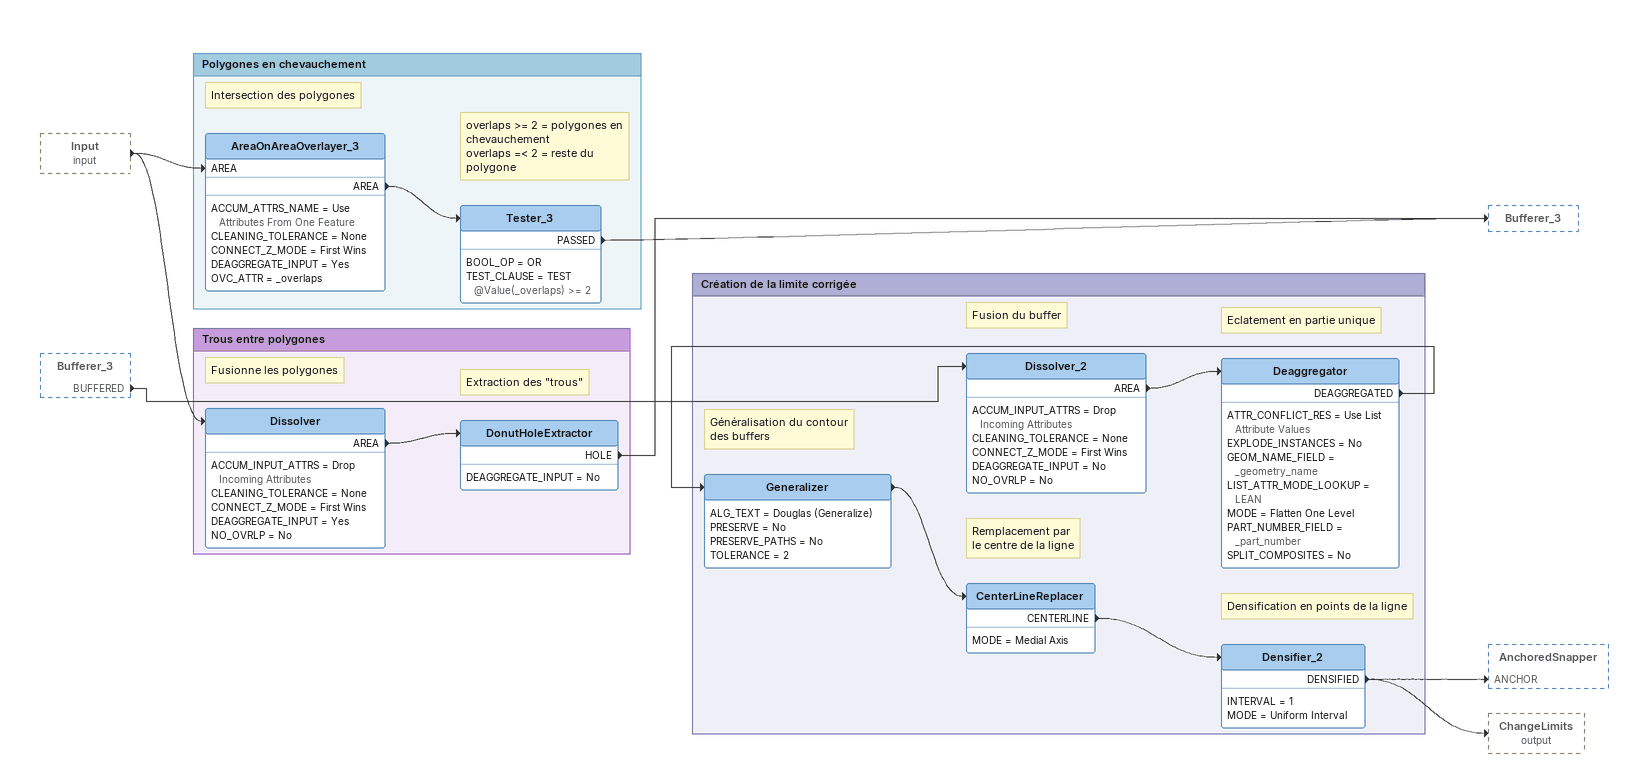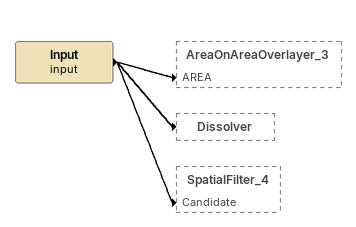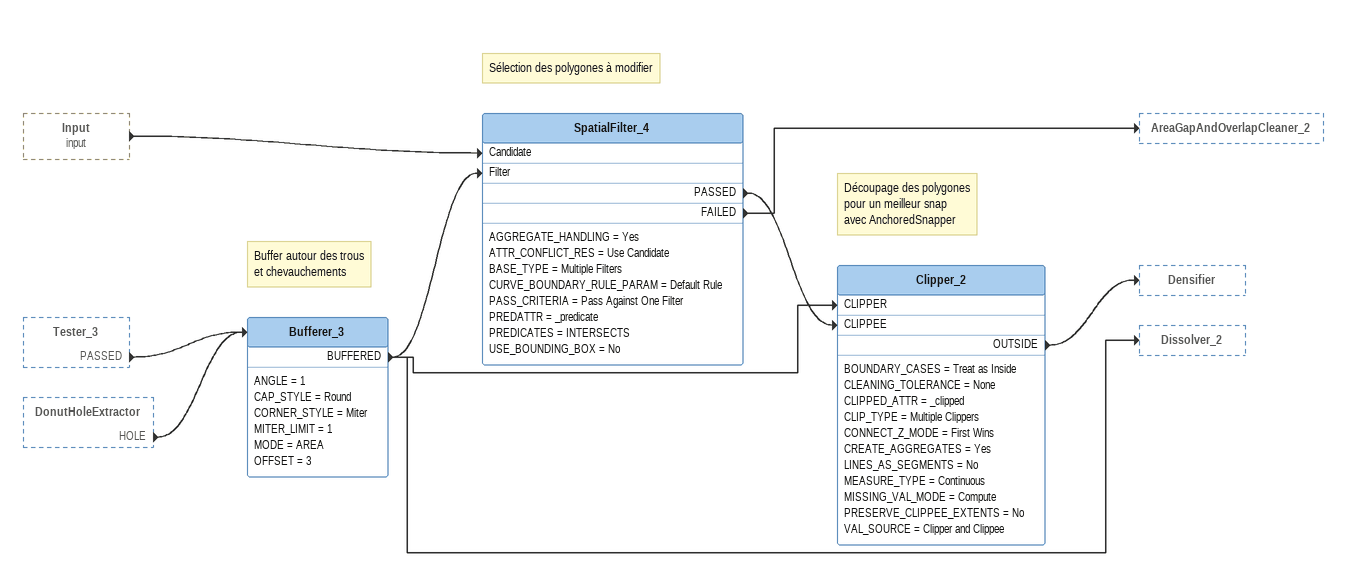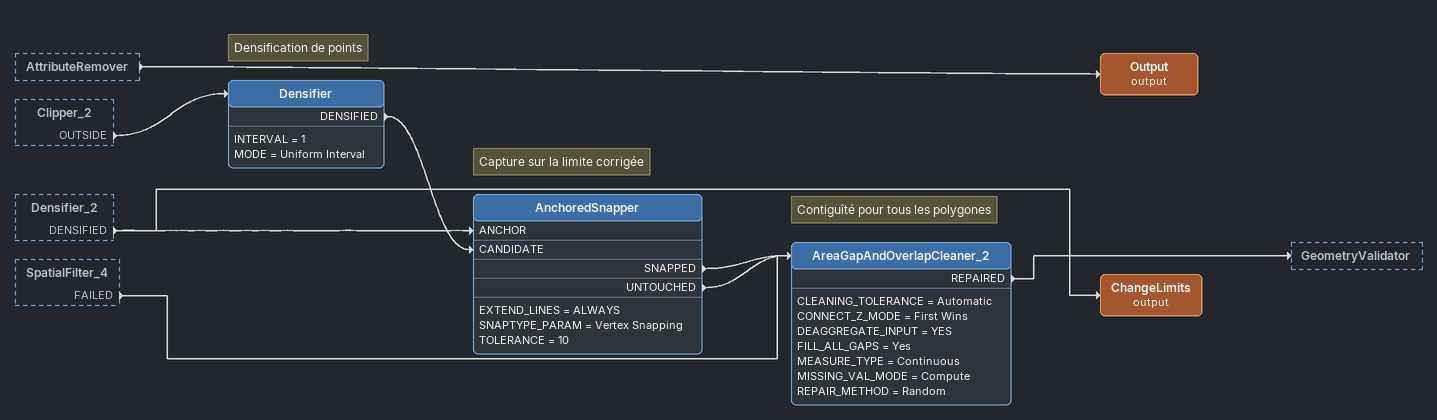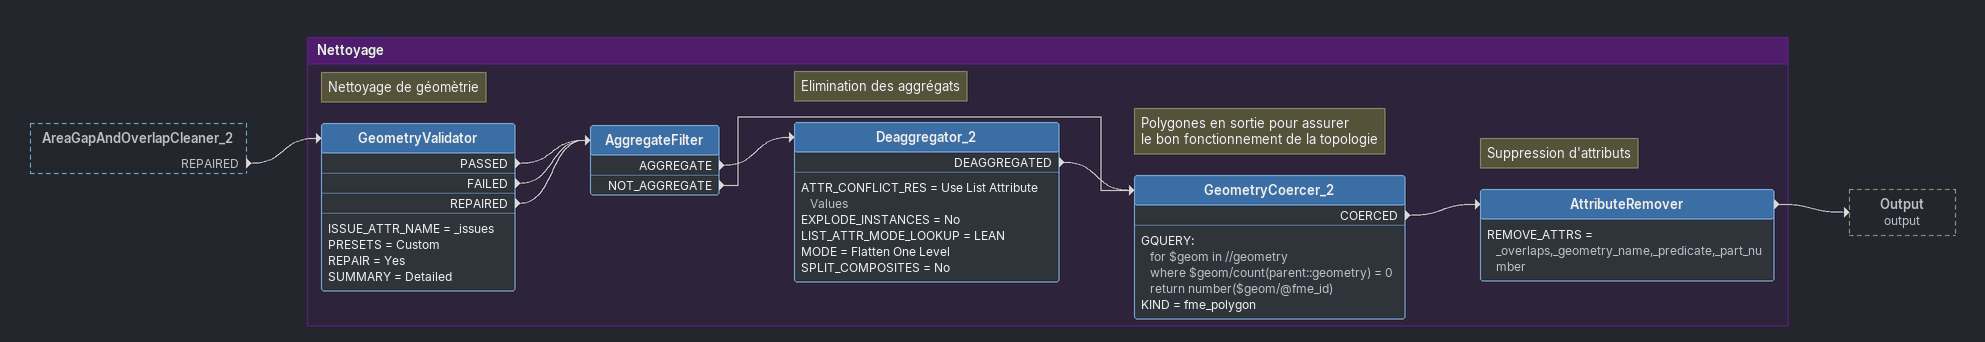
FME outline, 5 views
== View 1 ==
Input (input) [outside]
    -> AreaOnAreaOverlayer_3 [AREA]
    -> Dissolver
Bufferer_3 [outside]
    BUFFERED -> Dissolver_2

Bookmark: Polygones en chevauchement
Note: Intersection des polygones
AreaOnAreaOverlayer_3
    ACCUM_ATTRS_NAME = Use Attributes From One Feature
    CLEANING_TOLERANCE = None
    CONNECT_Z_MODE = First Wins
    DEAGGREGATE_INPUT = Yes
    OVC_ATTR = _overlaps
    AREA -> Tester_3
Note: overlaps >= 2 = polygones en chevauchement / overlaps =< 2 = reste du polygone
Tester_3
    BOOL_OP = OR
    TEST_CLAUSE = TEST @Value(_overlaps) >= 2
    PASSED -> Bufferer_3

Bookmark: Trous entre polygones
Note: Fusionne les polygones
Dissolver
    ACCUM_INPUT_ATTRS = Drop Incoming Attributes
    CLEANING_TOLERANCE = None
    CONNECT_Z_MODE = First Wins
    DEAGGREGATE_INPUT = Yes
    NO_OVRLP = No
    AREA -> DonutHoleExtractor
Note: Extraction des "trous"
DonutHoleExtractor
    DEAGGREGATE_INPUT = No
    HOLE -> Bufferer_3

Bookmark: Création de la limite corrigée
Note: Fusion du buffer
Dissolver_2
    ACCUM_INPUT_ATTRS = Drop Incoming Attributes
    CLEANING_TOLERANCE = None
    CONNECT_Z_MODE = First Wins
    DEAGGREGATE_INPUT = No
    NO_OVRLP = No
    AREA -> Deaggregator
Note: Eclatement en partie unique
Deaggregator
    ATTR_CONFLICT_RES = Use List Attribute Values
    EXPLODE_INSTANCES = No
    GEOM_NAME_FIELD = _geometry_name
    LIST_ATTR_MODE_LOOKUP = LEAN
    MODE = Flatten One Level
    PART_NUMBER_FIELD = _part_number
    SPLIT_COMPOSITES = No
    DEAGGREGATED -> Generalizer
Note: Généralisation du contour / des buffers
Generalizer
    ALG_TEXT = Douglas (Generalize)
    PRESERVE = No
    PRESERVE_PATHS = No
    TOLERANCE = 2
    -> CenterLineReplacer
Note: Remplacement par / le centre de la ligne
CenterLineReplacer
    MODE = Medial Axis
    CENTERLINE -> Densifier_2
Note: Densification en points de la ligne
Densifier_2
    INTERVAL = 1
    MODE = Uniform Interval
    DENSIFIED -> AnchoredSnapper [ANCHOR]
    DENSIFIED -> ChangeLimits (output)

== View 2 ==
Input (input)
    -> AreaOnAreaOverlayer_3 [AREA]
    -> Dissolver
    -> SpatialFilter_4 [Candidate]

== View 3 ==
Input (input) [outside]
    -> SpatialFilter_4 [Candidate]
Tester_3 [outside]
    PASSED -> Bufferer_3
DonutHoleExtractor [outside]
    HOLE -> Bufferer_3
Note: Buffer autour des trous / et chevauchements
Bufferer_3
    ANGLE = 1
    CAP_STYLE = Round
    CORNER_STYLE = Miter
    MITER_LIMIT = 1
    MODE = AREA
    OFFSET = 3
    BUFFERED -> SpatialFilter_4 [Filter]
    BUFFERED -> Dissolver_2
    BUFFERED -> Clipper_2 [CLIPPER]
Note: Sélection des polygones à modifier
SpatialFilter_4
    AGGREGATE_HANDLING = Yes
    ATTR_CONFLICT_RES = Use Candidate
    BASE_TYPE = Multiple Filters
    CURVE_BOUNDARY_RULE_PARAM = Default Rule
    PASS_CRITERIA = Pass Against One Filter
    PREDATTR = _predicate
    PREDICATES = INTERSECTS
    USE_BOUNDING_BOX = No
    PASSED -> Clipper_2 [CLIPPEE]
    FAILED -> AreaGapAndOverlapCleaner_2
Note: Découpage des polygones / pour un meilleur snap / avec AnchoredSnapper
Clipper_2
    BOUNDARY_CASES = Treat as Inside
    CLEANING_TOLERANCE = None
    CLIPPED_ATTR = _clipped
    CLIP_TYPE = Multiple Clippers
    CONNECT_Z_MODE = First Wins
    CREATE_AGGREGATES = Yes
    LINES_AS_SEGMENTS = No
    MEASURE_TYPE = Continuous
    MISSING_VAL_MODE = Compute
    PRESERVE_CLIPPEE_EXTENTS = No
    VAL_SOURCE = Clipper and Clippee
    OUTSIDE -> Densifier

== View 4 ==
AttributeRemover [outside]
    -> Output (output)
Clipper_2 [outside]
    OUTSIDE -> Densifier
Densifier_2 [outside]
    DENSIFIED -> AnchoredSnapper [ANCHOR]
    DENSIFIED -> ChangeLimits (output)
SpatialFilter_4 [outside]
    FAILED -> AreaGapAndOverlapCleaner_2
Note: Densification de points
Densifier
    INTERVAL = 1
    MODE = Uniform Interval
    DENSIFIED -> AnchoredSnapper [CANDIDATE]
Note: Capture sur la limite corrigée
AnchoredSnapper
    EXTEND_LINES = ALWAYS
    SNAPTYPE_PARAM = Vertex Snapping
    TOLERANCE = 10
    SNAPPED -> AreaGapAndOverlapCleaner_2
    UNTOUCHED -> AreaGapAndOverlapCleaner_2
Note: Contiguîté pour tous les polygones
AreaGapAndOverlapCleaner_2
    CLEANING_TOLERANCE = Automatic
    CONNECT_Z_MODE = First Wins
    DEAGGREGATE_INPUT = YES
    FILL_ALL_GAPS = Yes
    MEASURE_TYPE = Continuous
    MISSING_VAL_MODE = Compute
    REPAIR_METHOD = Random
    REPAIRED -> GeometryValidator
Output (output)
ChangeLimits (output)

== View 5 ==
AreaGapAndOverlapCleaner_2 [outside]
    REPAIRED -> GeometryValidator

Bookmark: Nettoyage
Note: Nettoyage de géomètrie
GeometryValidator
    ISSUE_ATTR_NAME = _issues
    PRESETS = Custom
    REPAIR = Yes
    SUMMARY = Detailed
    PASSED -> AggregateFilter
    FAILED -> AggregateFilter
    REPAIRED -> AggregateFilter
AggregateFilter
    AGGREGATE -> Deaggregator_2
    NOT_AGGREGATE -> GeometryCoercer_2
Note: Elimination des aggrégats
Deaggregator_2
    ATTR_CONFLICT_RES = Use List Attribute Values
    EXPLODE_INSTANCES = No
    LIST_ATTR_MODE_LOOKUP = LEAN
    MODE = Flatten One Level
    SPLIT_COMPOSITES = No
    DEAGGREGATED -> GeometryCoercer_2
Note: Polygones en sortie pour assurer / le bon fonctionnement de la topologie
GeometryCoercer_2
    GQUERY:
      for $geom in //geometry
      where $geom/count(parent::geometry) = 0
      return number($geom/@fme_id)
    KIND = fme_polygon
    COERCED -> AttributeRemover
Note: Suppression d'attributs
AttributeRemover
    REMOVE_ATTRS = _overlaps,_geometry_name,_predicate,_part_number
    -> Output (output)
